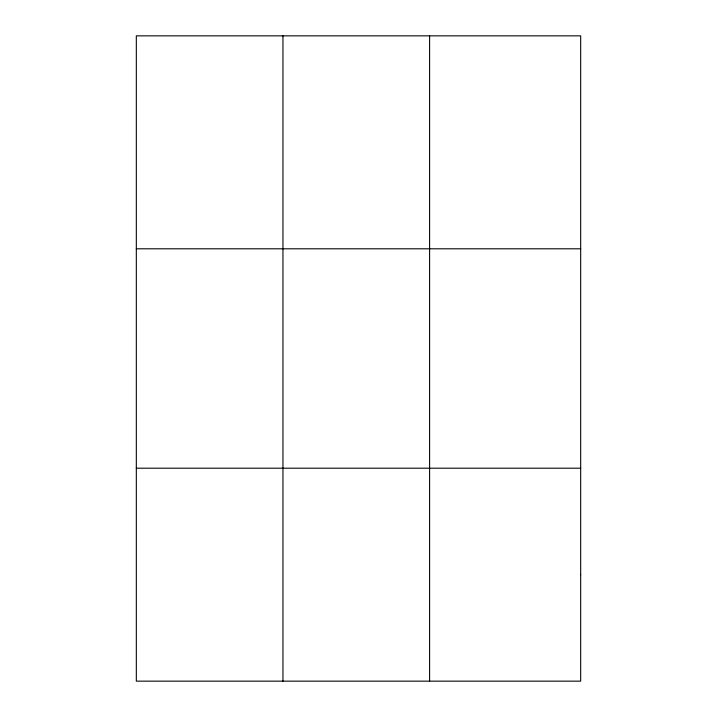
<?xml version="1.0" encoding="UTF-8"?>
<svg xmlns="http://www.w3.org/2000/svg" width="717" height="717" viewBox="0 0 717 717"><rect width="100%" height="100%" fill="white"/><g stroke="black" fill="none" stroke-linecap="round" stroke-linejoin="round"><path stroke-width="1.08" d="M282.955 681.15L282.955 35.85M429.6 681.15L429.6 35.85M136.32 248.799L580.68 248.799M136.32 468.201L580.68 468.201M580.68 574.676L580.68 681.15L136.32 681.15L136.32 35.85L580.68 35.85L580.68 574.676"/></g></svg>
